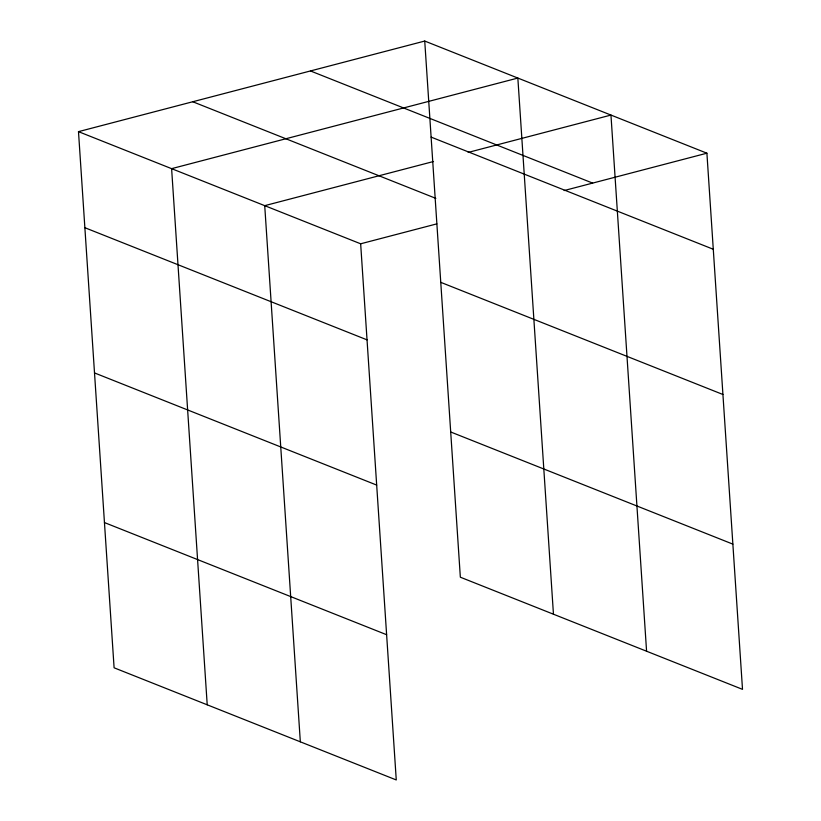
<?xml version="1.0" encoding="UTF-8"?>
<svg xmlns="http://www.w3.org/2000/svg" width="821" height="821" viewBox="0 0 821 821"><rect width="100%" height="100%" fill="white"/><g stroke="black" fill="none" stroke-linecap="round" stroke-linejoin="round"><path stroke-width="1.23" d="M78.488 131.647L360.655 243.796L396.266 779.95L114.098 667.801L78.488 131.647L424.734 41.05L706.902 153.199L742.512 689.353L460.345 577.204L424.734 41.05M433.509 161.501L264.721 205.661L300.332 741.815M468.196 152.419L610.957 115.073L646.579 651.227M360.655 243.796L436.834 223.866M564.14 190.554L706.902 153.199M310.471 70.945L592.639 183.093M431.117 137.107L713.275 249.256M192.75 101.742L435.828 198.364M440.764 282.342L722.921 394.49M84.871 227.704L367.038 339.853M450.698 431.979L732.866 544.128M94.518 372.929L376.685 485.088M104.452 522.567L386.619 634.715M553.457 614.221L517.846 78.057L171.61 168.654L207.22 704.808"/></g></svg>
